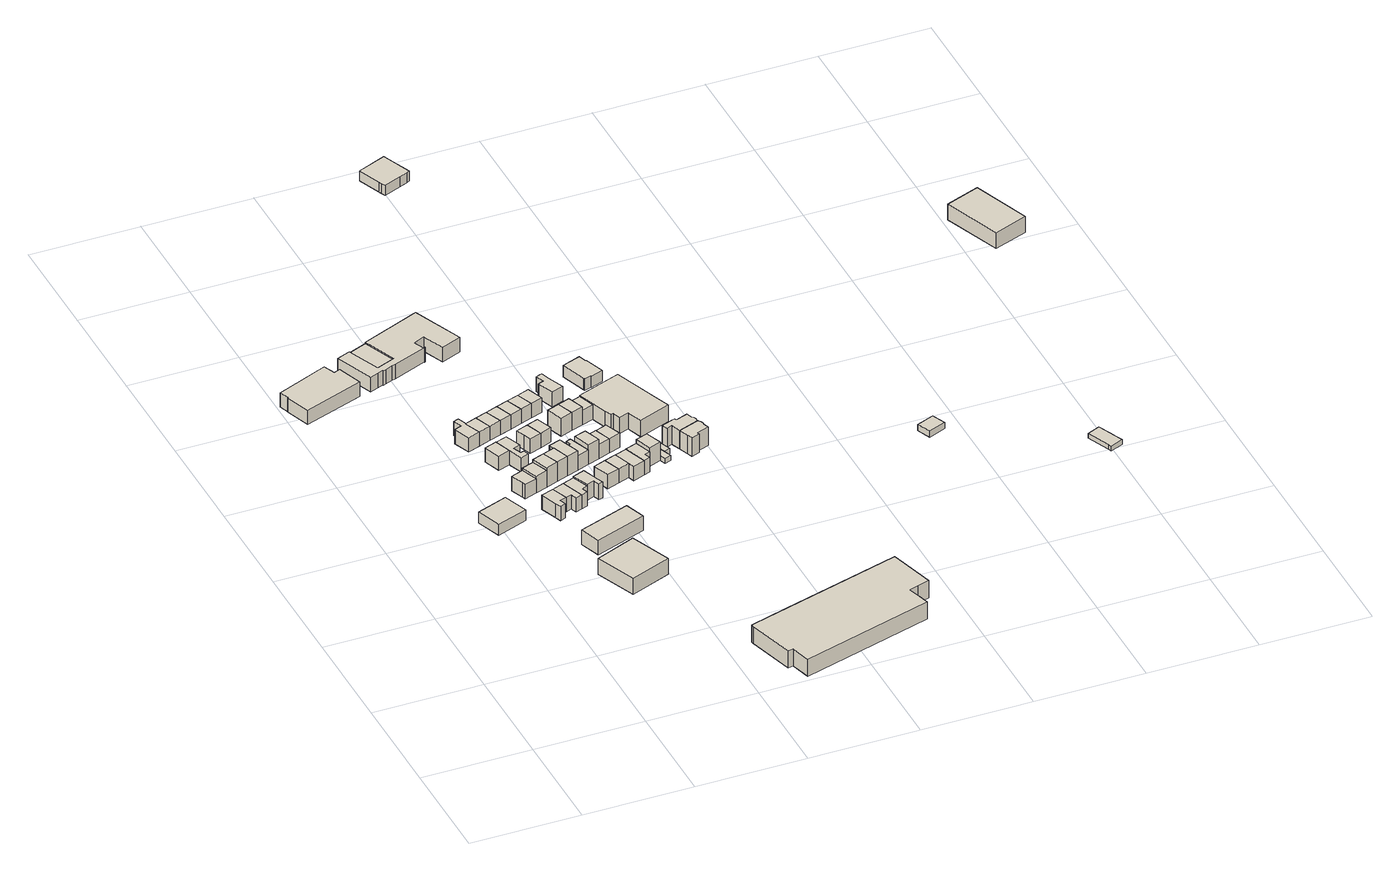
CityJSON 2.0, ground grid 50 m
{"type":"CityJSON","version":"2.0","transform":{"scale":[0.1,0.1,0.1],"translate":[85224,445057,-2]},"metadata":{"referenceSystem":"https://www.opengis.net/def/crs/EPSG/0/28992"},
"CityObjects":{
"building1":{"type":"Building","attributes":{"ground_z":0.13,"roof_z":7.24,"height":7.11,"storeyAboveGround":1,"yearOfConstruction":2000},"geometry":[{"type":"Solid","lod":"1.3","boundaries":[[[[0,1,2,3,4,5,6,7,8]],[[9,10,11,12,13,14,15,16,17]],[[0,9,17,8]],[[1,10,9,0]],[[2,11,10,1]],[[3,12,11,2]],[[4,13,12,3]],[[5,14,13,4]],[[6,15,14,5]],[[7,16,15,6]],[[8,17,16,7]]]]}]},
"building2":{"type":"Building","attributes":{"ground_z":-0.18,"roof_z":5.15,"height":5.33,"storeyAboveGround":1,"yearOfConstruction":2000},"geometry":[{"type":"Solid","lod":"1.3","boundaries":[[[[18,19,20,21]],[[22,23,24,25]],[[18,22,25,21]],[[19,23,22,18]],[[20,24,23,19]],[[21,25,24,20]]]]}]},
"building3":{"type":"Building","attributes":{"ground_z":0.19,"roof_z":8.1,"height":7.91,"storeyAboveGround":1,"yearOfConstruction":2000},"geometry":[{"type":"Solid","lod":"1.3","boundaries":[[[[26,27,28,29]],[[30,31,32,33]],[[26,30,33,29]],[[27,31,30,26]],[[28,32,31,27]],[[29,33,32,28]]]]}]},
"building4":{"type":"Building","attributes":{"ground_z":-0.19,"roof_z":7.01,"height":7.2,"storeyAboveGround":1,"yearOfConstruction":2000},"geometry":[{"type":"Solid","lod":"1.3","boundaries":[[[[34,35,36,37,38]],[[39,40,41,42,43]],[[34,39,43,38]],[[35,40,39,34]],[[36,41,40,35]],[[37,42,41,36]],[[38,43,42,37]]]]}]},
"building5":{"type":"Building","attributes":{"ground_z":-0.23,"roof_z":6.9,"height":7.13,"storeyAboveGround":1,"yearOfConstruction":2000},"geometry":[{"type":"Solid","lod":"1.3","boundaries":[[[[44,45,46,47,48,49,50,51]],[[52,53,54,55,56,57,58,59]],[[44,52,59,51]],[[45,53,52,44]],[[46,54,53,45]],[[47,55,54,46]],[[48,56,55,47]],[[49,57,56,48]],[[50,58,57,49]],[[51,59,58,50]]]]}]},
"building6":{"type":"Building","attributes":{"ground_z":-0.11,"roof_z":6.99,"height":7.1,"storeyAboveGround":1,"yearOfConstruction":2000},"geometry":[{"type":"Solid","lod":"1.3","boundaries":[[[[60,61,62,63,64,65,66,67]],[[68,69,70,71,72,73,74,75]],[[60,68,75,67]],[[61,69,68,60]],[[62,70,69,61]],[[63,71,70,62]],[[64,72,71,63]],[[65,73,72,64]],[[66,74,73,65]],[[67,75,74,66]]]]}]},
"building7":{"type":"Building","attributes":{"ground_z":-0.12,"roof_z":6.99,"height":7.11,"storeyAboveGround":1,"yearOfConstruction":2000},"geometry":[{"type":"Solid","lod":"1.3","boundaries":[[[[76,77,78,79,80,81]],[[82,83,84,85,86,87]],[[76,82,87,81]],[[77,83,82,76]],[[78,84,83,77]],[[79,85,84,78]],[[80,86,85,79]],[[81,87,86,80]]]]}]},
"building8":{"type":"Building","attributes":{"ground_z":-0.16,"roof_z":8.21,"height":8.37,"storeyAboveGround":1,"yearOfConstruction":2000},"geometry":[{"type":"Solid","lod":"1.3","boundaries":[[[[36,88,89,37]],[[90,91,92,93]],[[36,90,93,37]],[[88,91,90,36]],[[89,92,91,88]],[[37,93,92,89]]]]}]},
"building9":{"type":"Building","attributes":{"ground_z":-0.37,"roof_z":6.84,"height":7.21,"storeyAboveGround":1,"yearOfConstruction":2000},"geometry":[{"type":"Solid","lod":"1.3","boundaries":[[[[94,95,96,97]],[[98,99,100,101]],[[94,98,101,97]],[[95,99,98,94]],[[96,100,99,95]],[[97,101,100,96]]]]}]},
"building10":{"type":"Building","attributes":{"ground_z":-0.19,"roof_z":6.89,"height":7.08,"storeyAboveGround":1,"yearOfConstruction":2000},"geometry":[{"type":"Solid","lod":"1.3","boundaries":[[[[51,50,102,103,104,105]],[[59,58,106,107,108,109]],[[51,59,109,105]],[[50,58,59,51]],[[102,106,58,50]],[[103,107,106,102]],[[104,108,107,103]],[[105,109,108,104]]]]}]},
"building11":{"type":"Building","attributes":{"ground_z":0.02,"roof_z":6.38,"height":6.36,"storeyAboveGround":1,"yearOfConstruction":2000},"geometry":[{"type":"Solid","lod":"1.3","boundaries":[[[[110,111,112,113,114]],[[115,116,117,118,119]],[[110,115,119,114]],[[111,116,115,110]],[[112,117,116,111]],[[113,118,117,112]],[[114,119,118,113]]]]}]},
"building12":{"type":"Building","attributes":{"ground_z":-0.14,"roof_z":7.02,"height":7.16,"storeyAboveGround":1,"yearOfConstruction":2000},"geometry":[{"type":"Solid","lod":"1.3","boundaries":[[[[66,120,121,67]],[[74,122,123,75]],[[66,74,75,67]],[[120,122,74,66]],[[121,123,122,120]],[[67,75,123,121]]]]}]},
"building13":{"type":"Building","attributes":{"ground_z":-0.12,"roof_z":6.91,"height":7.03,"storeyAboveGround":1,"yearOfConstruction":2000},"geometry":[{"type":"Solid","lod":"1.3","boundaries":[[[[78,77,124,125,126,127,128,129,130,131,79]],[[132,133,134,135,136,137,138,139,140,141,142]],[[78,132,142,79]],[[77,133,132,78]],[[124,134,133,77]],[[125,135,134,124]],[[126,136,135,125]],[[127,137,136,126]],[[128,138,137,127]],[[129,139,138,128]],[[130,140,139,129]],[[131,141,140,130]],[[79,142,141,131]]]]}]},
"building14":{"type":"Building","attributes":{"ground_z":-0.16,"roof_z":9.56,"height":9.72,"storeyAboveGround":1,"yearOfConstruction":2000},"geometry":[{"type":"Solid","lod":"1.3","boundaries":[[[[88,143,144,89]],[[145,146,147,148]],[[88,145,148,89]],[[143,146,145,88]],[[144,147,146,143]],[[89,148,147,144]]]]}]},
"building15":{"type":"Building","attributes":{"ground_z":-0.2,"roof_z":6.9,"height":7.1,"storeyAboveGround":1,"yearOfConstruction":2000},"geometry":[{"type":"Solid","lod":"1.3","boundaries":[[[[105,104,149,150,151,152]],[[109,108,153,154,155,156]],[[105,109,156,152]],[[104,108,109,105]],[[149,153,108,104]],[[150,154,153,149]],[[151,155,154,150]],[[152,156,155,151]]]]}]},
"building16":{"type":"Building","attributes":{"ground_z":-0.17,"roof_z":6.98,"height":7.15,"storeyAboveGround":1,"yearOfConstruction":2000},"geometry":[{"type":"Solid","lod":"1.3","boundaries":[[[[120,157,158,121]],[[122,159,160,123]],[[120,122,123,121]],[[157,159,122,120]],[[158,160,159,157]],[[121,123,160,158]]]]}]},
"building17":{"type":"Building","attributes":{"ground_z":-0.17,"roof_z":9.58,"height":9.75,"storeyAboveGround":1,"yearOfConstruction":2000},"geometry":[{"type":"Solid","lod":"1.3","boundaries":[[[[143,161,162,144]],[[146,163,164,147]],[[143,146,147,144]],[[161,163,146,143]],[[162,164,163,161]],[[144,147,164,162]]]]}]},
"building18":{"type":"Building","attributes":{"ground_z":-0.21,"roof_z":7.65,"height":7.86,"storeyAboveGround":1,"yearOfConstruction":2000},"geometry":[{"type":"Solid","lod":"1.3","boundaries":[[[[152,151,165,166,167,168,169]],[[170,171,172,173,174,175,176]],[[152,170,176,169]],[[151,171,170,152]],[[165,172,171,151]],[[166,173,172,165]],[[167,174,173,166]],[[168,175,174,167]],[[169,176,175,168]]]]}]},
"building19":{"type":"Building","attributes":{"ground_z":-0.1,"roof_z":7.11,"height":7.21,"storeyAboveGround":1,"yearOfConstruction":2000},"geometry":[{"type":"Solid","lod":"1.3","boundaries":[[[[177,178,179,180,181,110,114,113,112,111,182,183,184,185,186,187,188,189,190,191,192,193,194,195,196]],[[197,198,199,200,201,202,203,204,205,206,207,208,209,210,211,212,213,214,215,216,217,218,219,220,221]],[[177,197,221,196]],[[178,198,197,177]],[[179,199,198,178]],[[180,200,199,179]],[[181,201,200,180]],[[110,202,201,181]],[[114,203,202,110]],[[113,204,203,114]],[[112,205,204,113]],[[111,206,205,112]],[[182,207,206,111]],[[183,208,207,182]],[[184,209,208,183]],[[185,210,209,184]],[[186,211,210,185]],[[187,212,211,186]],[[188,213,212,187]],[[189,214,213,188]],[[190,215,214,189]],[[191,216,215,190]],[[192,217,216,191]],[[193,218,217,192]],[[194,219,218,193]],[[195,220,219,194]],[[196,221,220,195]]]]}]},
"building20":{"type":"Building","attributes":{"ground_z":-0.18,"roof_z":6.97,"height":7.15,"storeyAboveGround":1,"yearOfConstruction":2000},"geometry":[{"type":"Solid","lod":"1.3","boundaries":[[[[157,222,223,158]],[[159,224,225,160]],[[157,159,160,158]],[[222,224,159,157]],[[223,225,224,222]],[[158,160,225,223]]]]}]},
"building21":{"type":"Building","attributes":{"ground_z":-0.19,"roof_z":6.97,"height":7.16,"storeyAboveGround":1,"yearOfConstruction":2000},"geometry":[{"type":"Solid","lod":"1.3","boundaries":[[[[226,227,228,229,230,231]],[[232,233,234,235,236,237]],[[226,232,237,231]],[[227,233,232,226]],[[228,234,233,227]],[[229,235,234,228]],[[230,236,235,229]],[[231,237,236,230]]]]}]},
"building22":{"type":"Building","attributes":{"ground_z":-0.17,"roof_z":9.53,"height":9.7,"storeyAboveGround":1,"yearOfConstruction":2000},"geometry":[{"type":"Solid","lod":"1.3","boundaries":[[[[238,239,162,161,240,241]],[[242,243,244,245,246,247]],[[238,242,247,241]],[[239,243,242,238]],[[162,244,243,239]],[[161,245,244,162]],[[240,246,245,161]],[[241,247,246,240]]]]}]},
"building23":{"type":"Building","attributes":{"ground_z":-0.19,"roof_z":6.98,"height":7.17,"storeyAboveGround":1,"yearOfConstruction":2000},"geometry":[{"type":"Solid","lod":"1.3","boundaries":[[[[222,248,249,223]],[[224,250,251,225]],[[222,224,225,223]],[[248,250,224,222]],[[249,251,250,248]],[[223,225,251,249]]]]}]},
"building24":{"type":"Building","attributes":{"ground_z":-0.21,"roof_z":7,"height":7.21,"storeyAboveGround":1,"yearOfConstruction":2000},"geometry":[{"type":"Solid","lod":"1.3","boundaries":[[[[229,228,252,253,230]],[[235,234,254,255,236]],[[229,235,236,230]],[[228,234,235,229]],[[252,254,234,228]],[[253,255,254,252]],[[230,236,255,253]]]]}]},
"building25":{"type":"Building","attributes":{"ground_z":-0.17,"roof_z":7.06,"height":7.23,"storeyAboveGround":1,"yearOfConstruction":2000},"geometry":[{"type":"Solid","lod":"1.3","boundaries":[[[[256,257,258,241,240,259,260]],[[261,262,263,264,265,266,267]],[[256,261,267,260]],[[257,262,261,256]],[[258,263,262,257]],[[241,264,263,258]],[[240,265,264,241]],[[259,266,265,240]],[[260,267,266,259]]]]}]},
"building26":{"type":"Building","attributes":{"ground_z":-0.22,"roof_z":6.95,"height":7.17,"storeyAboveGround":1,"yearOfConstruction":2000},"geometry":[{"type":"Solid","lod":"1.3","boundaries":[[[[268,269,270,271]],[[272,273,274,275]],[[268,272,275,271]],[[269,273,272,268]],[[270,274,273,269]],[[271,275,274,270]]]]}]},
"building27":{"type":"Building","attributes":{"ground_z":-0.22,"roof_z":6.99,"height":7.21,"storeyAboveGround":1,"yearOfConstruction":2000},"geometry":[{"type":"Solid","lod":"1.3","boundaries":[[[[248,276,277,249]],[[250,278,279,251]],[[248,250,251,249]],[[276,278,250,248]],[[277,279,278,276]],[[249,251,279,277]]]]}]},
"building28":{"type":"Building","attributes":{"ground_z":-0.19,"roof_z":9.55,"height":9.74,"storeyAboveGround":1,"yearOfConstruction":2000},"geometry":[{"type":"Solid","lod":"1.3","boundaries":[[[[259,280,281,260]],[[282,283,284,285]],[[259,282,285,260]],[[280,283,282,259]],[[281,284,283,280]],[[260,285,284,281]]]]}]},
"building29":{"type":"Building","attributes":{"ground_z":-0.22,"roof_z":6.95,"height":7.17,"storeyAboveGround":1,"yearOfConstruction":2000},"geometry":[{"type":"Solid","lod":"1.3","boundaries":[[[[269,286,287,270]],[[273,288,289,274]],[[269,273,274,270]],[[286,288,273,269]],[[287,289,288,286]],[[270,274,289,287]]]]}]},
"building30":{"type":"Building","attributes":{"ground_z":-0.26,"roof_z":6.96,"height":7.22,"storeyAboveGround":1,"yearOfConstruction":2000},"geometry":[{"type":"Solid","lod":"1.3","boundaries":[[[[276,290,291,277]],[[278,292,293,279]],[[276,278,279,277]],[[290,292,278,276]],[[291,293,292,290]],[[277,279,293,291]]]]}]},
"building31":{"type":"Building","attributes":{"ground_z":0.06,"roof_z":8.64,"height":8.58,"storeyAboveGround":1,"yearOfConstruction":2000},"geometry":[{"type":"Solid","lod":"1.3","boundaries":[[[[294,295,296,297,298,299,300,301,302,303,304,305,306]],[[307,308,309,310,311,312,313,314,315,316,317,318,319]],[[294,307,319,306]],[[295,308,307,294]],[[296,309,308,295]],[[297,310,309,296]],[[298,311,310,297]],[[299,312,311,298]],[[300,313,312,299]],[[301,314,313,300]],[[302,315,314,301]],[[303,316,315,302]],[[304,317,316,303]],[[305,318,317,304]],[[306,319,318,305]]]]}]},
"building32":{"type":"Building","attributes":{"ground_z":-0.25,"roof_z":8.72,"height":8.97,"storeyAboveGround":1,"yearOfConstruction":2000},"geometry":[{"type":"Solid","lod":"1.3","boundaries":[[[[320,321,322,323]],[[324,325,326,327]],[[320,324,327,323]],[[321,325,324,320]],[[322,326,325,321]],[[323,327,326,322]]]]}]},
"building33":{"type":"Building","attributes":{"ground_z":-0.22,"roof_z":6.97,"height":7.19,"storeyAboveGround":1,"yearOfConstruction":2000},"geometry":[{"type":"Solid","lod":"1.3","boundaries":[[[[280,328,329,281]],[[330,331,332,333]],[[280,330,333,281]],[[328,331,330,280]],[[329,332,331,328]],[[281,333,332,329]]]]}]},
"building34":{"type":"Building","attributes":{"ground_z":-0.26,"roof_z":6.85,"height":7.11,"storeyAboveGround":1,"yearOfConstruction":2000},"geometry":[{"type":"Solid","lod":"1.3","boundaries":[[[[287,286,334,335,336]],[[337,338,339,340,341]],[[287,337,341,336]],[[286,338,337,287]],[[334,339,338,286]],[[335,340,339,334]],[[336,341,340,335]]]]}]},
"building35":{"type":"Building","attributes":{"ground_z":-0.3,"roof_z":8.72,"height":9.02,"storeyAboveGround":1,"yearOfConstruction":2000},"geometry":[{"type":"Solid","lod":"1.3","boundaries":[[[[321,342,343,322]],[[325,344,345,326]],[[321,325,326,322]],[[342,344,325,321]],[[343,345,344,342]],[[322,326,345,343]]]]}]},
"building36":{"type":"Building","attributes":{"ground_z":-0.27,"roof_z":6.93,"height":7.2,"storeyAboveGround":1,"yearOfConstruction":2000},"geometry":[{"type":"Solid","lod":"1.3","boundaries":[[[[328,346,347,329]],[[348,349,350,351]],[[328,348,351,329]],[[346,349,348,328]],[[347,350,349,346]],[[329,351,350,347]]]]}]},
"building37":{"type":"Building","attributes":{"ground_z":-0.29,"roof_z":6.89,"height":7.18,"storeyAboveGround":1,"yearOfConstruction":2000},"geometry":[{"type":"Solid","lod":"1.3","boundaries":[[[[336,335,352,353,354,355]],[[356,357,358,359,360,361]],[[336,356,361,355]],[[335,357,356,336]],[[352,358,357,335]],[[353,359,358,352]],[[354,360,359,353]],[[355,361,360,354]]]]}]},
"building38":{"type":"Building","attributes":{"ground_z":-0.35,"roof_z":6.89,"height":7.24,"storeyAboveGround":1,"yearOfConstruction":2000},"geometry":[{"type":"Solid","lod":"1.3","boundaries":[[[[362,363,364,365,366,367,368,369,370]],[[371,372,373,374,375,376,377,378,379]],[[362,371,379,370]],[[363,372,371,362]],[[364,373,372,363]],[[365,374,373,364]],[[366,375,374,365]],[[367,376,375,366]],[[368,377,376,367]],[[369,378,377,368]],[[370,379,378,369]]]]}]},
"building39":{"type":"Building","attributes":{"ground_z":-0.33,"roof_z":6.92,"height":7.25,"storeyAboveGround":1,"yearOfConstruction":2000},"geometry":[{"type":"Solid","lod":"1.3","boundaries":[[[[342,380,381,343]],[[382,383,384,385]],[[342,382,385,343]],[[380,383,382,342]],[[381,384,383,380]],[[343,385,384,381]]]]}]},
"building40":{"type":"Building","attributes":{"ground_z":-0.36,"roof_z":8.77,"height":9.13,"storeyAboveGround":1,"yearOfConstruction":2000},"geometry":[{"type":"Solid","lod":"1.3","boundaries":[[[[354,386,387,355]],[[388,389,390,391]],[[354,388,391,355]],[[386,389,388,354]],[[387,390,389,386]],[[355,391,390,387]]]]}]},
"building41":{"type":"Building","attributes":{"ground_z":-0.45,"roof_z":2.18,"height":2.63,"storeyAboveGround":1,"yearOfConstruction":2000},"geometry":[{"type":"Solid","lod":"1.3","boundaries":[[[[386,392,393,394,395,387]],[[396,397,398,399,400,401]],[[386,396,401,387]],[[392,397,396,386]],[[393,398,397,392]],[[394,399,398,393]],[[395,400,399,394]],[[387,401,400,395]]]]}]},
"building42":{"type":"Building","attributes":{"ground_z":-0.46,"roof_z":2.27,"height":2.73,"storeyAboveGround":1,"yearOfConstruction":2000},"geometry":[{"type":"Solid","lod":"1.3","boundaries":[[[[402,403,395,394,404]],[[405,406,407,408,409]],[[402,405,409,404]],[[403,406,405,402]],[[395,407,406,403]],[[394,408,407,395]],[[404,409,408,394]]]]}]},
"building43":{"type":"Building","attributes":{"ground_z":-0.64,"roof_z":7.53,"height":8.17,"storeyAboveGround":1,"yearOfConstruction":2000},"geometry":[{"type":"Solid","lod":"1.3","boundaries":[[[[410,411,412,413,414,415,416,417,418,419,381,380]],[[420,421,422,423,424,425,426,427,428,429,430,431]],[[410,420,431,380]],[[411,421,420,410]],[[412,422,421,411]],[[413,423,422,412]],[[414,424,423,413]],[[415,425,424,414]],[[416,426,425,415]],[[417,427,426,416]],[[418,428,427,417]],[[419,429,428,418]],[[381,430,429,419]],[[380,431,430,381]]]]}]},
"building44":{"type":"Building","attributes":{"ground_z":-0.6,"roof_z":4.96,"height":5.56,"storeyAboveGround":1,"yearOfConstruction":2000},"geometry":[{"type":"Solid","lod":"1.3","boundaries":[[[[432,433,434,435,436,437,438,439,440,441,442]],[[443,444,445,446,447,448,449,450,451,452,453]],[[432,443,453,442]],[[433,444,443,432]],[[434,445,444,433]],[[435,446,445,434]],[[436,447,446,435]],[[437,448,447,436]],[[438,449,448,437]],[[439,450,449,438]],[[440,451,450,439]],[[441,452,451,440]],[[442,453,452,441]]]]}]},
"building45":{"type":"Building","attributes":{"ground_z":-0.56,"roof_z":8.71,"height":9.27,"storeyAboveGround":1,"yearOfConstruction":2000},"geometry":[{"type":"Solid","lod":"1.3","boundaries":[[[[454,455,456,457,458,459,460,461,462,463,464,465,466,467,468,469]],[[470,471,472,473,474,475,476,477,478,479,480,481,482,483,484,485]],[[454,470,485,469]],[[455,471,470,454]],[[456,472,471,455]],[[457,473,472,456]],[[458,474,473,457]],[[459,475,474,458]],[[460,476,475,459]],[[461,477,476,460]],[[462,478,477,461]],[[463,479,478,462]],[[464,480,479,463]],[[465,481,480,464]],[[466,482,481,465]],[[467,483,482,466]],[[468,484,483,467]],[[469,485,484,468]]]]}]},
"building46":{"type":"Building","attributes":{"ground_z":-0.61,"roof_z":8.7,"height":9.31,"storeyAboveGround":1,"yearOfConstruction":2000},"geometry":[{"type":"Solid","lod":"1.3","boundaries":[[[[486,487,488,489,490,458,457,491,492,493,494,495]],[[496,497,498,499,500,474,473,501,502,503,504,505]],[[486,496,505,495]],[[487,497,496,486]],[[488,498,497,487]],[[489,499,498,488]],[[490,500,499,489]],[[458,474,500,490]],[[457,473,474,458]],[[491,501,473,457]],[[492,502,501,491]],[[493,503,502,492]],[[494,504,503,493]],[[495,505,504,494]]]]}]},
"building47":{"type":"Building","attributes":{"ground_z":-1.38,"roof_z":3.58,"height":4.96,"storeyAboveGround":1,"yearOfConstruction":2000},"geometry":[{"type":"Solid","lod":"1.3","boundaries":[[[[506,507,508,509,510,511,512,513,514]],[[515,516,517,518,519,520,521,522,523]],[[506,515,523,514]],[[507,516,515,506]],[[508,517,516,507]],[[509,518,517,508]],[[510,519,518,509]],[[511,520,519,510]],[[512,521,520,511]],[[513,522,521,512]],[[514,523,522,513]]]]}]},
"building48":{"type":"Building","attributes":{"ground_z":-0.13,"roof_z":3.03,"height":3.16,"storeyAboveGround":1,"yearOfConstruction":2000},"geometry":[{"type":"Solid","lod":"1.3","boundaries":[[[[524,525,526,527]],[[528,529,530,531]],[[524,528,531,527]],[[525,529,528,524]],[[526,530,529,525]],[[527,531,530,526]]]]}]},
"building49":{"type":"Building","attributes":{"ground_z":-0.86,"roof_z":1.4,"height":2.26,"storeyAboveGround":1,"yearOfConstruction":2000},"geometry":[{"type":"Solid","lod":"1.3","boundaries":[[[[532,533,534,535,536,537,538,539,540]],[[541,542,543,544,545,546,547,548,549]],[[532,541,549,540]],[[533,542,541,532]],[[534,543,542,533]],[[535,544,543,534]],[[536,545,544,535]],[[537,546,545,536]],[[538,547,546,537]],[[539,548,547,538]],[[540,549,548,539]]]]}]},
"building50":{"type":"Building","attributes":{"ground_z":-1.22,"roof_z":6.65,"height":7.87,"storeyAboveGround":1,"yearOfConstruction":2000},"geometry":[{"type":"Solid","lod":"1.3","boundaries":[[[[550,551,552,553]],[[554,555,556,557]],[[550,554,557,553]],[[551,555,554,550]],[[552,556,555,551]],[[553,557,556,552]]]]}]}
},
"vertices":[
[61,2437,21],[334,2535,21],[294,2647,21],[293,2648,21],[265,2637,21],[243,2691,21],[7,2594,21],[23,2551,21],[21,2550,21],[61,2437,92],[334,2535,92],[294,2647,92],[293,2648,92],[265,2637,92],[243,2691,92],[7,2594,92],[23,2551,92],[21,2550,92],
[465,1418,18],[607,1470,18],[565,1583,18],[424,1531,18],[465,1418,72],[607,1470,72],[565,1583,72],[424,1531,72],
[799,816,22],[985,890,22],[910,1077,22],[724,1002,22],[799,816,101],[985,890,101],[910,1077,101],[724,1002,101],
[659,1628,18],[666,1610,18],[722,1630,18],[694,1705,18],[638,1685,18],[659,1628,90],[666,1610,90],[722,1630,90],[694,1705,90],[638,1685,90],
[700,1517,18],[699,1517,18],[726,1442,18],[736,1413,18],[762,1423,18],[752,1451,18],[782,1462,18],[755,1537,18],[700,1517,89],[699,1517,89],[726,1442,89],[736,1413,89],[762,1423,89],[752,1451,89],[782,1462,89],[755,1537,89],
[614,2099,19],[599,2140,19],[575,2132,19],[590,2090,19],[557,2078,19],[585,2003,19],[640,2023,19],[611,2098,19],[614,2099,90],[599,2140,90],[575,2132,90],[590,2090,90],[557,2078,90],[585,2003,90],[640,2023,90],[611,2098,90],
[646,1835,19],[701,1855,19],[674,1930,19],[674,1931,19],[672,1930,19],[619,1911,19],[646,1835,90],[701,1855,90],[674,1930,90],[674,1931,90],[672,1930,90],[619,1911,90],
[777,1650,18],[749,1725,18],[722,1630,102],[777,1650,102],[749,1725,102],[694,1705,102],
[783,1135,16],[1018,1219,16],[985,1313,16],[749,1229,16],[783,1135,88],[1018,1219,88],[985,1313,88],[749,1229,88],
[808,1471,18],[818,1443,18],[847,1454,18],[810,1557,18],[808,1471,89],[818,1443,89],[847,1454,89],[810,1557,89],
[466,2783,20],[380,2748,20],[441,2598,20],[527,2633,20],[474,2763,20],[466,2783,84],[380,2748,84],[441,2598,84],[527,2633,84],[474,2763,84],
[695,2043,19],[666,2118,19],[695,2043,90],[666,2118,90],
[725,1790,19],[763,1804,19],[754,1830,19],[738,1824,19],[723,1863,19],[756,1875,19],[736,1930,19],[728,1950,19],[674,1930,89],[701,1855,89],[725,1790,89],[763,1804,89],[754,1830,89],[738,1824,89],[723,1863,89],[756,1875,89],[736,1930,89],[728,1950,89],[674,1931,89],
[832,1670,18],[804,1745,18],[777,1650,116],[832,1670,116],[804,1745,116],[749,1725,116],
[876,1464,18],[866,1492,18],[892,1502,18],[864,1577,18],[876,1464,89],[866,1492,89],[892,1502,89],[864,1577,89],
[750,2063,18],[721,2138,18],[750,2063,90],[721,2138,90],
[886,1690,18],[859,1765,18],[886,1690,116],[859,1765,116],
[928,1515,18],[938,1487,18],[957,1493,18],[947,1522,18],[919,1597,18],[864,1577,96],[892,1502,96],[928,1515,96],[938,1487,96],[957,1493,96],[947,1522,96],[919,1597,96],
[740,2623,19],[832,2661,19],[736,2893,19],[732,2892,19],[726,2889,19],[317,2723,19],[388,2547,19],[424,2562,19],[451,2572,19],[453,2568,19],[466,2573,19],[498,2586,19],[515,2592,19],[671,2652,19],[672,2650,19],[675,2651,19],[673,2656,19],[666,2654,19],[646,2701,19],[699,2723,19],[740,2623,91],[832,2661,91],[736,2893,91],[732,2892,91],[726,2889,91],[466,2783,91],[474,2763,91],[527,2633,91],[441,2598,91],[380,2748,91],[317,2723,91],[388,2547,91],[424,2562,91],[451,2572,91],[453,2568,91],[466,2573,91],[498,2586,91],[515,2592,91],[671,2652,91],[672,2650,91],[675,2651,91],[673,2656,91],[666,2654,91],[646,2701,91],[699,2723,91],
[805,2082,18],[776,2158,18],[805,2082,90],[776,2158,90],
[798,1930,18],[811,1895,18],[866,1915,18],[860,1930,18],[838,1990,18],[783,1970,18],[798,1930,90],[811,1895,90],[866,1915,90],[860,1930,90],[838,1990,90],[783,1970,90],
[905,1809,18],[850,1789,18],[941,1709,18],[913,1785,18],[905,1809,115],[850,1789,115],[859,1765,115],[886,1690,115],[941,1709,115],[913,1785,115],
[860,2102,18],[831,2178,18],[860,2102,90],[831,2178,90],
[920,1935,18],[893,2010,18],[920,1935,90],[893,2010,90],
[960,1828,18],[937,1820,18],[946,1796,18],[996,1729,18],[968,1805,18],[960,1828,91],[937,1820,91],[946,1796,91],[913,1785,91],[941,1709,91],[996,1729,91],[968,1805,91],
[1002,1542,18],[1057,1561,18],[1029,1637,18],[974,1617,18],[1002,1542,89],[1057,1561,89],[1029,1637,89],[974,1617,89],
[914,2122,18],[886,2197,18],[914,2122,90],[886,2197,90],
[1051,1749,18],[1023,1824,18],[996,1729,116],[1051,1749,116],[1023,1824,116],[968,1805,116],
[1111,1581,18],[1084,1657,18],[1111,1581,89],[1084,1657,89],
[969,2142,17],[941,2217,17],[969,2142,90],[941,2217,90],
[1836,302,21],[1892,318,21],[1832,528,21],[1281,369,21],[1107,319,21],[1110,309,21],[1172,92,21],[1196,99,21],[1222,8,21],[1827,183,21],[1813,230,21],[1812,235,21],[1796,290,21],[1836,302,106],[1892,318,106],[1832,528,106],[1281,369,106],[1107,319,106],[1110,309,106],[1172,92,106],[1196,99,106],[1222,8,106],[1827,183,106],[1813,230,106],[1812,235,106],[1796,290,106],
[975,1955,18],[1030,1975,18],[1003,2050,18],[948,2030,18],[975,1955,107],[1030,1975,107],[1003,2050,107],[948,2030,107],
[1106,1769,18],[1078,1844,18],[1051,1749,90],[1106,1769,90],[1078,1844,90],[1023,1824,90],
[1122,1553,17],[1177,1573,17],[1139,1677,17],[1084,1657,88],[1111,1581,88],[1122,1553,88],[1177,1573,88],[1139,1677,88],
[1085,1995,17],[1058,2070,17],[1085,1995,107],[1058,2070,107],
[1161,1789,17],[1133,1864,17],[1106,1769,89],[1161,1789,89],[1133,1864,89],[1078,1844,89],
[1206,1584,17],[1196,1612,17],[1221,1621,17],[1194,1697,17],[1139,1677,89],[1177,1573,89],[1206,1584,89],[1196,1612,89],[1221,1621,89],[1194,1697,89],
[1036,2298,16],[1028,2295,16],[1007,2287,16],[1022,2247,16],[996,2237,16],[1024,2162,16],[1080,2182,16],[1079,2183,16],[1051,2257,16],[1036,2298,89],[1028,2295,89],[1007,2287,89],[1022,2247,89],[996,2237,89],[1024,2162,89],[1080,2182,89],[1079,2183,89],[1051,2257,89],
[1141,2015,17],[1114,2090,17],[1085,1995,89],[1141,2015,89],[1114,2090,89],[1058,2070,89],
[1277,1641,16],[1250,1717,16],[1221,1621,108],[1277,1641,108],[1250,1717,108],[1194,1697,108],
[1287,1614,16],[1316,1625,16],[1303,1658,16],[1278,1727,16],[1277,1641,42],[1287,1614,42],[1316,1625,42],[1303,1658,42],[1278,1727,42],[1250,1717,42],
[1331,1669,15],[1306,1737,15],[1303,1659,15],[1331,1669,43],[1306,1737,43],[1278,1727,43],[1303,1658,43],[1303,1659,43],
[1165,1950,14],[1178,1915,14],[1190,1919,14],[1203,1883,14],[1247,1898,14],[1272,1829,14],[1418,1883,14],[1418,1884,14],[1387,1967,14],[1315,2164,14],[1165,1950,95],[1178,1915,95],[1190,1919,95],[1203,1883,95],[1247,1898,95],[1272,1829,95],[1418,1883,95],[1418,1884,95],[1387,1967,95],[1315,2164,95],[1114,2090,95],[1141,2015,95],
[1150,2341,14],[1150,2340,14],[1191,2222,14],[1192,2222,14],[1193,2218,14],[1223,2228,14],[1224,2225,14],[1282,2246,14],[1250,2337,14],[1247,2336,14],[1235,2371,14],[1150,2341,70],[1150,2340,70],[1191,2222,70],[1192,2222,70],[1193,2218,70],[1223,2228,70],[1224,2225,70],[1282,2246,70],[1250,2337,70],[1247,2336,70],[1235,2371,70],
[1332,1746,14],[1341,1720,14],[1367,1730,14],[1383,1687,14],[1477,1721,14],[1475,1727,14],[1476,1736,14],[1471,1749,14],[1464,1755,14],[1455,1780,14],[1400,1760,14],[1396,1770,14],[1384,1766,14],[1358,1756,14],[1340,1750,14],[1331,1747,14],[1332,1746,107],[1341,1720,107],[1367,1730,107],[1383,1687,107],[1477,1721,107],[1475,1727,107],[1476,1736,107],[1471,1749,107],[1464,1755,107],[1455,1780,107],[1400,1760,107],[1396,1770,107],[1384,1766,107],[1358,1756,107],[1340,1750,107],[1331,1747,107],
[1498,1663,14],[1489,1688,14],[1490,1696,14],[1485,1710,14],[1479,1716,14],[1398,1645,14],[1407,1621,14],[1408,1618,14],[1446,1632,14],[1442,1643,14],[1498,1663,107],[1489,1688,107],[1490,1696,107],[1485,1710,107],[1479,1716,107],[1398,1645,107],[1407,1621,107],[1408,1618,107],[1446,1632,107],[1442,1643,107],
[984,3838,6],[989,3825,6],[997,3805,6],[1076,3837,6],[1113,3852,6],[1127,3858,6],[1084,3966,6],[1073,3993,6],[943,3941,6],[984,3838,56],[989,3825,56],[997,3805,56],[1076,3837,56],[1113,3852,56],[1127,3858,56],[1084,3966,56],[1073,3993,56],[943,3941,56],
[2345,1351,19],[2424,1383,19],[2398,1445,19],[2319,1413,19],[2345,1351,50],[2424,1383,50],[2398,1445,50],[2319,1413,50],
[2981,997,11],[2988,980,11],[3047,1005,11],[3029,1047,11],[3028,1049,11],[3019,1071,11],[3018,1073,11],[2996,1125,11],[2937,1100,11],[2981,997,34],[2988,980,34],[3047,1005,34],[3029,1047,34],[3028,1049,34],[3019,1071,34],[3018,1073,34],[2996,1125,34],[2937,1100,34],
[3126,2471,8],[3280,2530,8],[3181,2794,8],[3026,2735,8],[3126,2471,86],[3280,2530,86],[3181,2794,86],[3026,2735,86]
]}
